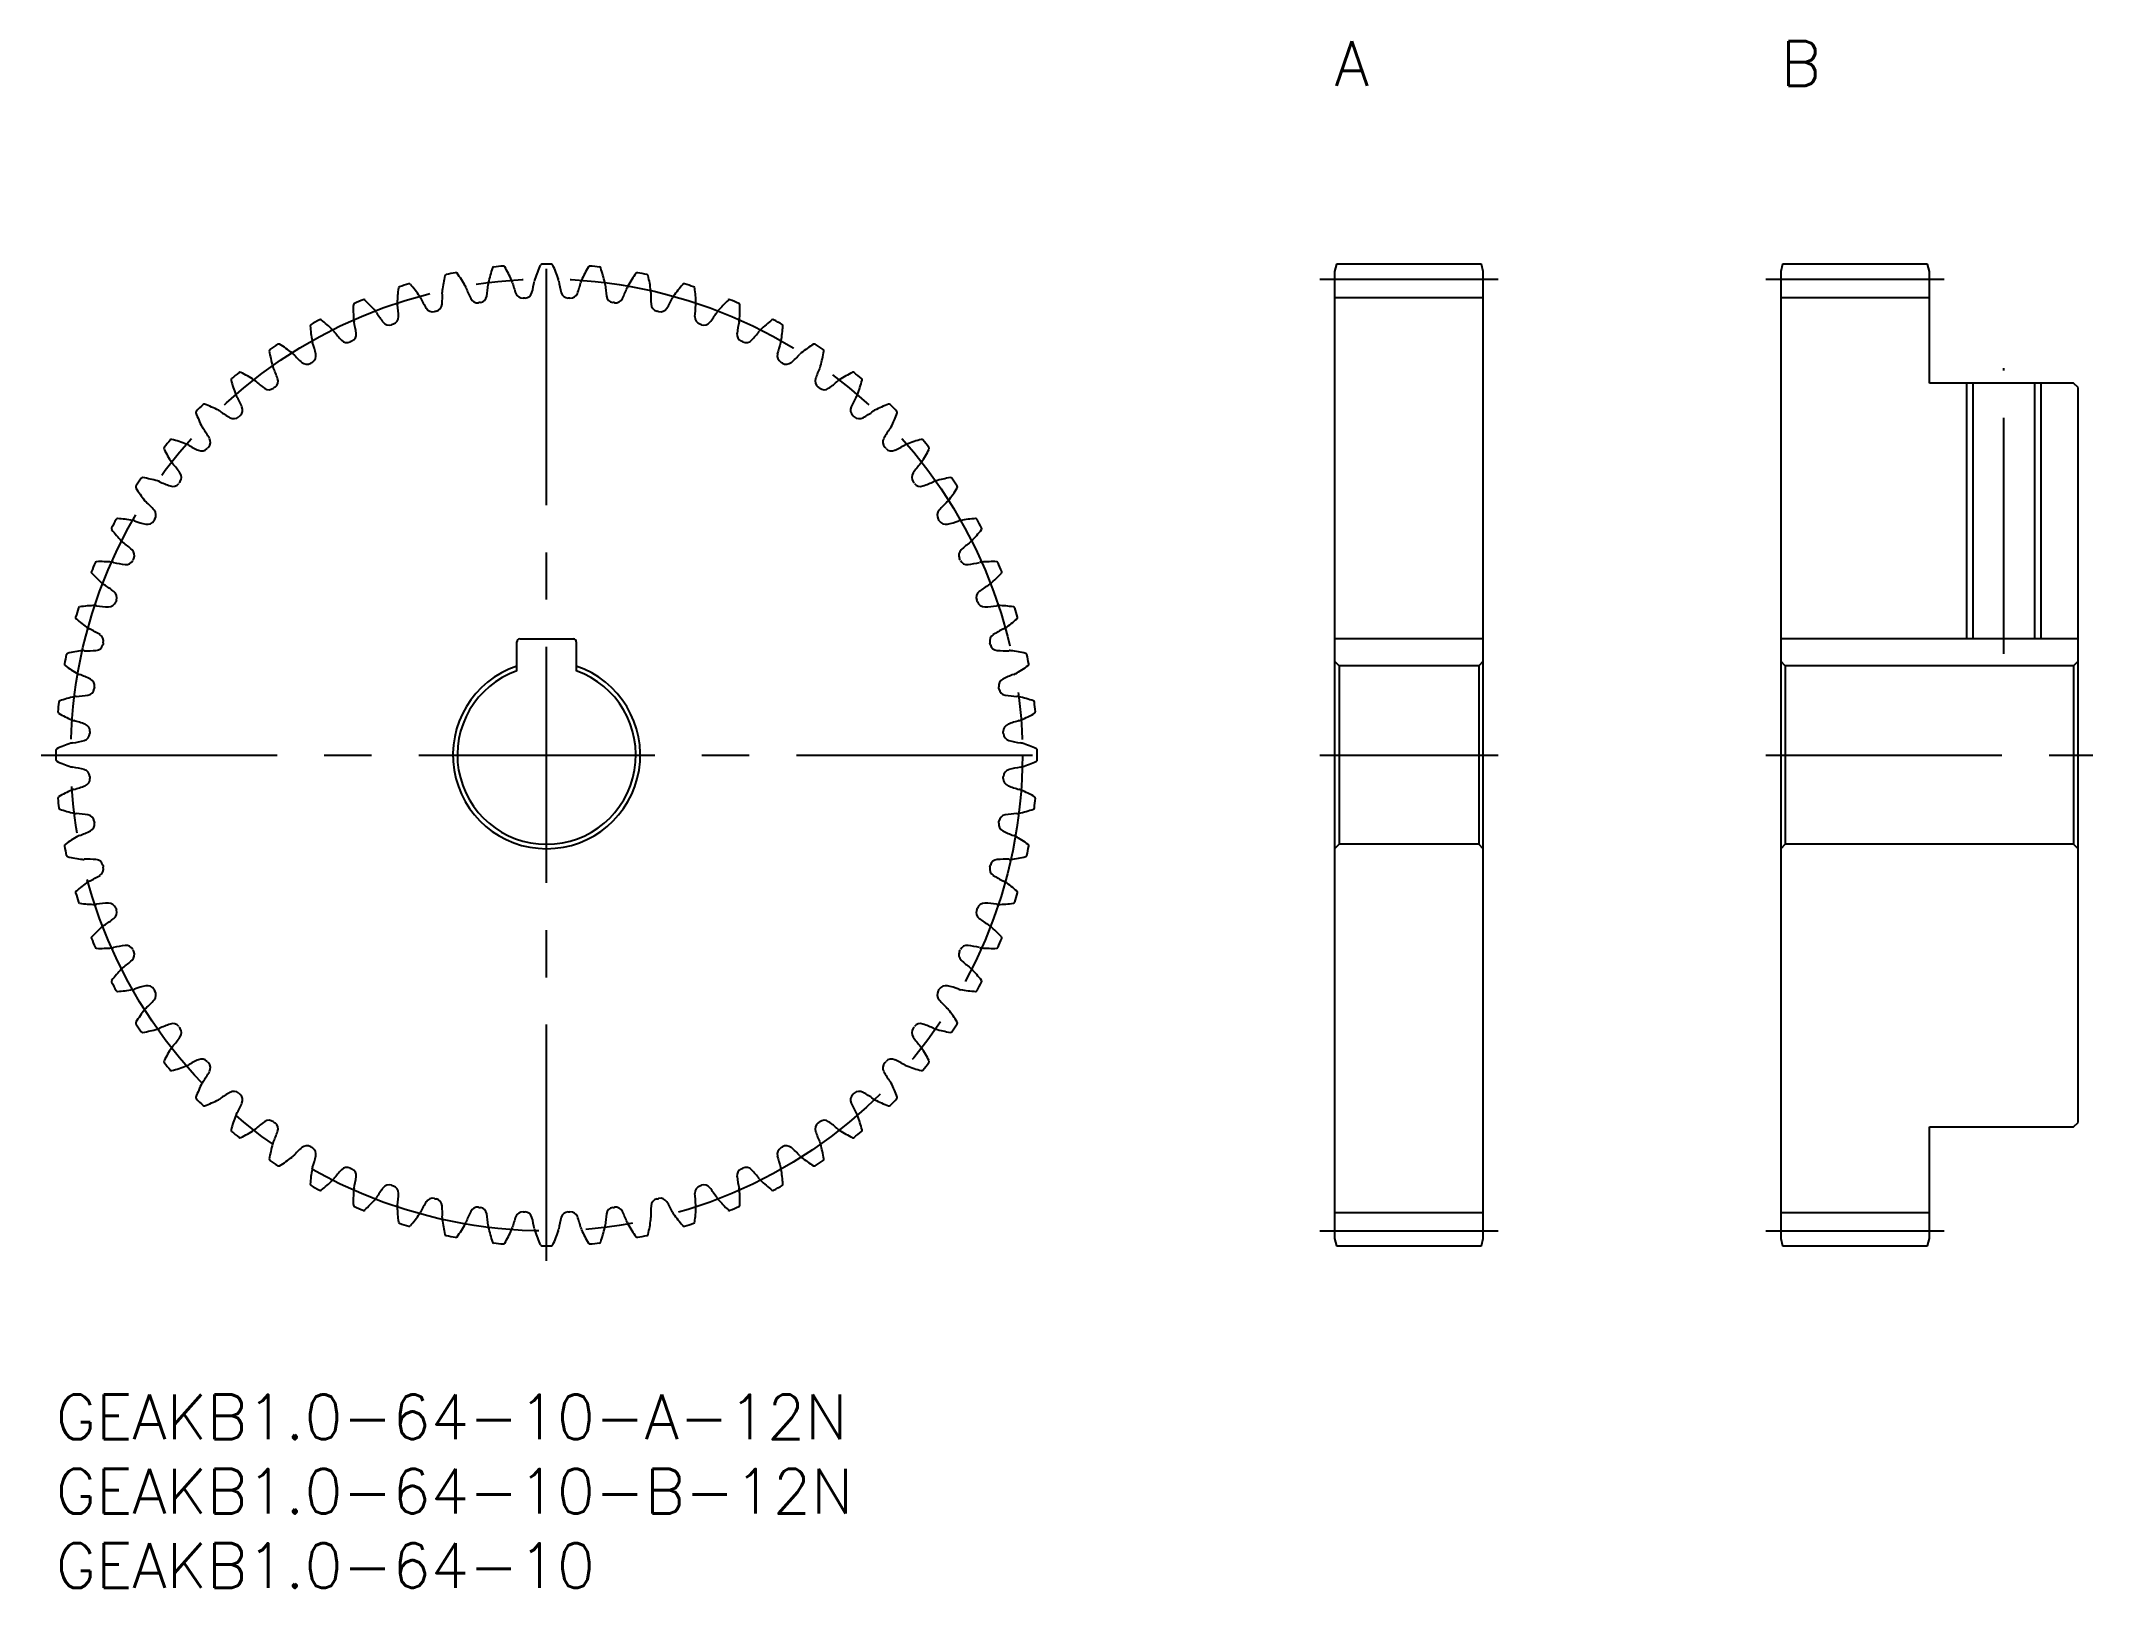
# Model space of a CAD drawing. Extents: x -1 to 137, y -13 to 91.
import ezdxf

# ---------------------------------------------------------------- set-up
doc = ezdxf.new("R2010")
doc.units = 0
doc.header["$LTSCALE"] = 0.5
doc.linetypes.add('CENTER', pattern=[50.8, 31.75, -6.35, 6.35, -6.35])
for name, color, linetype in [('MSM_CENTER', 1, 'CENTER'), ('MSM_CONTINUOUS', 7, 'CONTINUOUS'), ('MSM_NARROW', 5, 'CONTINUOUS'), ('MSM_PART_NUMBER', 7, 'CONTINUOUS')]:
    doc.layers.add(name, color=color, linetype=linetype)
doc.styles.get("Standard").update_dxf_attribs({"font": 'txt.shx', "height": 2, "bigfont": 'bigfont.shx'})

# ---------------------------------------------------------------- blocks, each defined once
blk = doc.blocks.new('*U3')
at = {"layer": 'MSM_PART_NUMBER'}
blk.add_text('GEAKB1.0-64-10-B-12N', height=3, dxfattribs=at).set_placement((0, -8))
blk = doc.blocks.new('*U4')
at = {"layer": 'MSM_PART_NUMBER'}
blk.add_text('GEAKB1.0-64-10-A-12N', height=3, dxfattribs=at).set_placement((0, -3))
blk = doc.blocks.new('*U5')
at = {"layer": 'MSM_PART_NUMBER'}
blk.add_text('GEAKB1.0-64-10', height=3, dxfattribs=at).set_placement((0, -13))
blk = doc.blocks.new('*U6')
at = {"layer": 'MSM_PART_NUMBER'}
blk.add_text('A', height=3, dxfattribs=at).set_placement((86, 88))
blk = doc.blocks.new('*U7')
at = {"layer": 'MSM_PART_NUMBER'}
blk.add_text('B', height=3, dxfattribs=at).set_placement((116, 88))

msp = doc.modelspace()

# ---------------------------------------------------------------- linework, layer by layer
at = {"layer": 'MSM_CENTER'}
for p, q in [((33, 9), (33, 77)), ((85, 75), (97, 75)), ((115, 75), (127, 75)), ((131, 49.8), (131, 69)), ((-1, 43), (67, 43)), ((85, 43), (97, 43)), ((115, 43), (137, 43)), ((85, 11), (97, 11)), ((115, 11), (127, 11))]:
    msp.add_line(p, q, dxfattribs=at)
msp.add_circle((33, 43), 32, dxfattribs=at)
at = {"layer": 'MSM_CONTINUOUS'}
for p, q in [((86.13, 76), (86, 75.5)), ((95.87, 76), (86.13, 76)), ((96, 75.5), (95.87, 76)), ((116.13, 76), (116, 75.5)), ((125.87, 76), (116.13, 76)), ((126, 75.5), (125.87, 76)), ((86, 75.5), (86, 10.5)), ((96, 10.5), (96, 75.5)), ((116, 75.5), (116, 10.5)), ((126, 68), (126, 75.5)), ((86, 73.75), (96, 73.75)), ((116, 73.75), (126, 73.75)), ((135.7, 68), (126, 68)), ((128.93, 68), (128.93, 50.8)), ((133.07, 68), (133.07, 50.8)), ((136, 67.7), (135.7, 68)), ((136, 18.3), (136, 67.7)), ((31, 48.66), (31, 50.6)), ((31.2, 50.8), (34.8, 50.8)), ((35, 50.6), (35, 48.66)), ((96, 50.8), (86, 50.8)), ((136, 50.8), (116, 50.8)), ((86.3, 49), (86, 49.3)), ((95.7, 49), (86.3, 49)), ((86.3, 49), (86.3, 37)), ((96, 49.3), (95.7, 49)), ((95.7, 49), (95.7, 37)), ((116.3, 49), (116, 49.3)), ((135.7, 49), (116.3, 49)), ((116.3, 49), (116.3, 37)), ((136, 49.3), (135.7, 49)), ((135.7, 49), (135.7, 37)), ((86.3, 37), (86, 36.7)), ((95.7, 37), (86.3, 37)), ((96, 36.7), (95.7, 37)), ((116.3, 37), (116, 36.7)), ((135.7, 37), (116.3, 37)), ((136, 36.7), (135.7, 37)), ((126, 10.5), (126, 18)), ((126, 18), (135.7, 18)), ((135.7, 18), (136, 18.3)), ((86, 12.25), (96, 12.25)), ((116, 12.25), (126, 12.25)), ((86, 10.5), (86.13, 10)), ((86.13, 10), (95.87, 10)), ((95.87, 10), (96, 10.5)), ((116, 10.5), (116.13, 10)), ((116.13, 10), (125.87, 10)), ((125.87, 10), (126, 10.5))]:
    msp.add_line(p, q, dxfattribs=at)
for centre, radius, start, end in [((42.32, 71.59), 10.67, 155.9328, 161.4062), ((32.68, 75.9), 0.1, 90.5634, 155.9328), ((33, 43), 33, 89.4366, 90.5634), ((33.32, 75.9), 0.1, 24.0672, 89.4366), ((23.68, 71.59), 10.67, 18.5938, 24.0672), ((33, 43), 33, 106.3116, 107.4384), ((23.76, 74.58), 0.1, 40.9422, 106.3116), ((15.78, 67.65), 10.67, 35.4688, 40.9422), ((36.57, 72.86), 10.67, 167.1828, 172.6563), ((26.26, 75.2), 0.1, 101.8134, 167.1828), ((33, 43), 33, 100.6866, 101.8134), ((26.9, 75.33), 0.1, 35.3172, 100.6866), ((18.28, 69.22), 10.67, 29.8438, 35.3172), ((26.81, 74.12), 0.829, 21.1041, 29.8438), ((19.24, 75.36), 9.85, 351.1411, 355.7709), ((29.89, 74.57), 0.829, 167.0312, 175.7709), ((39.48, 72.37), 10.67, 161.5578, 167.0312), ((29.45, 75.71), 0.1, 96.1884, 161.5578), ((33, 43), 33, 95.0616, 96.1884), ((30.1, 75.77), 0.1, 29.6922, 95.0616), ((20.92, 70.54), 10.67, 24.2187, 29.6922), ((29.89, 74.57), 0.829, 15.4791, 24.2188), ((40.18, 77.42), 9.85, 195.4791, 200.1089), ((22.48, 76.55), 9.85, 345.5161, 350.1459), ((33, 74.73), 0.829, 161.4062, 170.1459), ((33, 74.73), 0.829, 9.8541, 18.5938), ((43.52, 76.55), 9.85, 189.8541, 194.4839), ((25.82, 77.42), 9.85, 339.8911, 344.5209), ((36.11, 74.57), 0.829, 155.7812, 164.5209), ((45.08, 70.54), 10.67, 150.3078, 155.7813), ((35.9, 75.77), 0.1, 84.9384, 150.3077), ((33, 43), 33, 83.8116, 84.9384), ((36.55, 75.71), 0.1, 18.4422, 83.8117), ((26.52, 72.37), 10.67, 12.9688, 18.4422), ((36.11, 74.57), 0.829, 4.2291, 12.9688), ((46.76, 75.36), 9.85, 184.2291, 188.8589), ((39.19, 74.12), 0.829, 150.1562, 158.8959), ((47.72, 69.22), 10.67, 144.6828, 150.1563), ((39.1, 75.33), 0.1, 79.3134, 144.6827), ((33, 43), 33, 78.1866, 79.3134), ((39.74, 75.2), 0.1, 12.8172, 78.1867), ((29.43, 72.86), 10.67, 7.3437, 12.8172), ((50.22, 67.65), 10.67, 139.0578, 144.5313), ((42.24, 74.58), 0.1, 73.6884, 139.0577), ((33, 43), 33, 72.5616, 73.6884), ((20.11, 73.27), 0.1, 113.0634, 178.4328), ((30.67, 72.98), 10.67, 178.4328, 183.9063), ((33, 43), 33, 111.9366, 113.0634), ((20.71, 73.52), 0.1, 46.5672, 111.9366), ((13.44, 65.84), 10.67, 41.0937, 46.5672), ((33.62, 73.06), 10.67, 172.8078, 178.2812), ((23.79, 73.36), 0.829, 178.2812, 187.0209), ((13.2, 72.06), 9.85, 2.3911, 7.0209), ((23.14, 74.39), 0.1, 107.4384, 172.8078), ((23.79, 73.36), 0.829, 26.7291, 35.4688), ((33.32, 78.16), 9.85, 206.7291, 211.3589), ((25.47, 73.33), 0.5, 283.9428, 356.7661), ((16.14, 73.86), 9.85, 356.7661, 1.3959), ((26.81, 74.12), 0.829, 172.6562, 181.3959), ((36.77, 77.96), 9.85, 201.1041, 205.7339), ((28.35, 73.9), 0.5, 205.7339, 278.5573), ((33, 43), 30.75, 98.3177, 98.5573), ((28.48, 73.92), 0.5, 278.3178, 351.1412), ((31.4, 74.21), 0.5, 200.1089, 272.9323), ((33, 43), 30.75, 92.6927, 92.9323), ((31.53, 74.22), 0.5, 272.6928, 345.5161), ((34.47, 74.22), 0.5, 194.4839, 267.3073), ((33, 43), 30.75, 87.0677, 87.3073), ((34.6, 74.21), 0.5, 267.0677, 339.8912), ((37.52, 73.92), 0.5, 188.8589, 261.6823), ((33, 43), 30.75, 81.4427, 81.6823), ((37.65, 73.9), 0.5, 261.4427, 334.2662), ((29.23, 77.96), 9.85, 334.2661, 338.8959), ((39.19, 74.12), 0.829, 358.6041, 7.3438), ((49.86, 73.86), 9.85, 178.6041, 183.2339), ((40.53, 73.33), 0.5, 183.2339, 256.0573), ((32.68, 78.16), 9.85, 328.6411, 333.2709), ((42.21, 73.36), 0.829, 144.5312, 153.2709), ((42.86, 74.39), 0.1, 7.1922, 72.5617), ((32.38, 73.06), 10.67, 1.7187, 7.1922), ((52.8, 72.06), 9.85, 172.9791, 177.6089), ((42.21, 73.36), 0.829, 352.9791, 1.7188), ((52.56, 65.84), 10.67, 133.4328, 138.9063), ((45.29, 73.52), 0.1, 68.0634, 133.4327), ((33, 43), 33, 66.9366, 68.0634), ((45.89, 73.27), 0.1, 1.5672, 66.9367), ((35.33, 72.98), 10.67, 356.0937, 1.5672), ((17.21, 71.86), 0.1, 118.6884, 184.0578), ((27.75, 72.61), 10.67, 184.0578, 189.5312), ((33, 43), 33, 117.5616, 118.6884), ((17.78, 72.17), 0.1, 52.1922, 117.5616), ((11.3, 63.82), 10.67, 46.7188, 52.1922), ((20.86, 72.31), 0.829, 183.9062, 192.6459), ((10.44, 69.97), 9.85, 8.0161, 12.6459), ((20.86, 72.31), 0.829, 32.3541, 41.0938), ((29.88, 78.02), 9.85, 212.3541, 216.9839), ((22.41, 72.4), 0.5, 216.9839, 289.8073), ((33, 43), 30.75, 109.5677, 109.8073), ((22.53, 72.45), 0.5, 289.5678, 2.3911), ((25.34, 73.3), 0.5, 211.3589, 284.1823), ((33, 43), 30.75, 103.9427, 104.1823), ((33, 43), 30.75, 75.8177, 76.0573), ((40.66, 73.3), 0.5, 255.8177, 328.6412), ((43.47, 72.45), 0.5, 177.6089, 250.4323), ((33, 43), 30.75, 70.1927, 70.4323), ((43.59, 72.4), 0.5, 250.1927, 323.0162), ((36.12, 78.02), 9.85, 323.0161, 327.6459), ((45.14, 72.31), 0.829, 138.9062, 147.6459), ((55.56, 69.97), 9.85, 167.3541, 171.9839), ((45.14, 72.31), 0.829, 347.3541, 356.0938), ((54.7, 63.82), 10.67, 127.8078, 133.2813), ((48.22, 72.17), 0.1, 62.438, 127.8077), ((33, 43), 33, 61.3116, 62.4384), ((38.25, 72.61), 10.67, 350.4687, 355.9422), ((48.79, 71.86), 0.1, 355.9422, 61.3117), ((33, 43), 33, 123.1866, 124.3134), ((14.99, 70.53), 0.1, 57.8172, 123.1866), ((9.36, 61.59), 10.67, 52.3437, 57.8172), ((18.04, 70.98), 0.829, 189.5312, 198.2709), ((7.91, 67.63), 9.85, 13.6411, 18.2709), ((18.04, 70.98), 0.829, 37.9791, 46.7188), ((26.46, 77.55), 9.85, 217.9791, 222.6089), ((19.58, 71.22), 0.5, 222.6089, 295.4323), ((33, 43), 30.75, 115.1927, 115.4323), ((19.7, 71.28), 0.5, 295.1928, 8.0161), ((46.3, 71.28), 0.5, 171.9839, 244.8073), ((33, 43), 30.75, 64.5677, 64.8073), ((46.42, 71.22), 0.5, 244.5677, 317.3912), ((39.54, 77.55), 9.85, 317.3911, 322.0209), ((47.96, 70.98), 0.829, 133.2812, 142.0209), ((58.09, 67.63), 9.85, 161.7291, 166.3589), ((47.96, 70.98), 0.829, 341.7291, 350.4688), ((56.64, 61.59), 10.67, 122.1828, 127.6563), ((51.01, 70.53), 0.1, 56.813, 122.1827), ((33, 43), 33, 55.6866, 56.8134), ((14.45, 70.17), 0.1, 124.3134, 189.6828), ((24.87, 71.95), 10.67, 189.6828, 195.1563), ((15.37, 69.38), 0.829, 195.1562, 203.8959), ((5.61, 65.06), 9.85, 19.2661, 23.8959), ((15.37, 69.38), 0.829, 43.6041, 52.3438), ((23.1, 76.74), 9.85, 223.6041, 228.2339), ((16.88, 69.77), 0.5, 228.2339, 301.0573), ((33, 43), 30.75, 120.8177, 121.0573), ((16.99, 69.84), 0.5, 300.8178, 13.6411), ((49.01, 69.84), 0.5, 166.3588, 239.1823), ((33, 43), 30.75, 58.9427, 59.1823), ((49.12, 69.77), 0.5, 238.9427, 311.7662), ((42.9, 76.74), 9.85, 311.7661, 316.3959), ((50.63, 69.38), 0.829, 127.6562, 136.3959), ((60.39, 65.06), 9.85, 156.1041, 160.7339), ((50.63, 69.38), 0.829, 336.1041, 344.8438), ((41.13, 71.95), 10.67, 344.8437, 350.3172), ((51.55, 70.17), 0.1, 350.3172, 55.6867), ((11.88, 68.23), 0.1, 129.9384, 195.3078), ((22.07, 71.02), 10.67, 195.3078, 200.7813), ((33, 43), 33, 128.8116, 129.9384), ((12.38, 68.64), 0.1, 63.4422, 128.8116), ((7.66, 59.18), 10.67, 57.9688, 63.4422), ((12.87, 67.52), 0.829, 49.2291, 57.9688), ((19.84, 75.61), 9.85, 229.2291, 233.8589), ((14.33, 68.06), 0.5, 233.8589, 306.6823), ((33, 43), 30.75, 126.4427, 126.6823), ((14.44, 68.14), 0.5, 306.4428, 19.2661), ((51.56, 68.14), 0.5, 160.7339, 233.5573), ((33, 43), 30.75, 53.3177, 53.5573), ((51.67, 68.06), 0.5, 233.3177, 306.1412), ((46.16, 75.61), 9.85, 306.1411, 310.7709), ((53.13, 67.52), 0.829, 122.0312, 130.7709), ((58.34, 59.18), 10.67, 116.5578, 122.0313), ((53.62, 68.64), 0.1, 51.188, 116.5577), ((33, 43), 33, 50.0616, 51.1884), ((43.93, 71.02), 10.67, 339.2187, 344.6922), ((54.12, 68.23), 0.1, 344.6922, 50.0617), ((33, 43), 33, 134.4366, 135.5634), ((9.97, 66.49), 0.1, 69.0672, 134.4366), ((6.19, 56.62), 10.67, 63.5938, 69.0672), ((12.87, 67.52), 0.829, 200.7812, 209.5209), ((3.58, 62.26), 9.85, 24.8911, 29.5209), ((12.06, 66.2), 0.5, 312.0678, 24.8912), ((53.94, 66.2), 0.5, 155.1089, 227.9323), ((62.42, 62.26), 9.85, 150.4791, 155.1089), ((53.13, 67.52), 0.829, 330.4791, 339.2188), ((59.81, 56.62), 10.67, 110.9328, 116.4063), ((56.03, 66.49), 0.1, 45.5634, 110.9327), ((33, 43), 33, 44.4366, 45.5634), ((9.51, 66.03), 0.1, 135.563, 200.9328), ((19.38, 69.81), 10.67, 200.9328, 206.4062), ((10.57, 65.43), 0.829, 206.4062, 215.1459), ((1.84, 59.29), 9.85, 30.5161, 35.1459), ((10.57, 65.43), 0.829, 54.8541, 63.5938), ((16.71, 74.16), 9.85, 234.8541, 239.4839), ((11.97, 66.11), 0.5, 239.4839, 312.3073), ((33, 43), 30.75, 132.0677, 132.3073), ((33, 43), 30.75, 47.6927, 47.9323), ((54.03, 66.11), 0.5, 227.6927, 300.5162), ((49.29, 74.16), 9.85, 300.5161, 305.1459), ((55.43, 65.43), 0.829, 116.4062, 125.1459), ((64.16, 59.29), 9.85, 144.8541, 149.4839), ((55.43, 65.43), 0.829, 324.8541, 333.5938), ((46.62, 69.81), 10.67, 333.5938, 339.0672), ((56.49, 66.03), 0.1, 339.0672, 44.4367), ((7.36, 63.62), 0.1, 141.188, 206.5578), ((16.82, 68.34), 10.67, 206.5578, 212.0312), ((33, 43), 33, 140.0616, 141.1884), ((7.77, 64.12), 0.1, 74.6922, 140.0616), ((4.98, 53.93), 10.67, 69.2188, 74.6922), ((8.48, 63.13), 0.829, 60.4791, 69.2188), ((13.74, 72.42), 9.85, 240.4791, 245.1089), ((9.8, 63.94), 0.5, 245.1089, 317.9323), ((33, 43), 30.75, 137.6927, 137.9323), ((9.89, 64.03), 0.5, 317.6927, 30.5161), ((56.11, 64.03), 0.5, 149.4838, 222.3073), ((33, 43), 30.75, 42.0677, 42.3073), ((56.2, 63.94), 0.5, 222.0677, 294.8912), ((52.26, 72.42), 9.85, 294.8911, 299.5209), ((57.52, 63.13), 0.829, 110.7812, 119.5209), ((61.02, 53.93), 10.67, 105.3078, 110.7813), ((58.23, 64.12), 0.1, 39.9384, 105.3077), ((49.18, 68.34), 10.67, 327.9687, 333.4422), ((33, 43), 33, 38.8116, 39.9384), ((58.64, 63.62), 0.1, 333.4422, 38.8117), ((8.48, 63.13), 0.829, 212.0312, 220.7709), ((0.39, 56.16), 9.85, 36.1411, 40.7709), ((65.61, 56.16), 9.85, 139.2291, 143.8589), ((57.52, 63.13), 0.829, 319.2291, 327.9688), ((5.47, 61.01), 0.1, 146.813, 212.1828), ((33, 43), 33, 145.6866, 146.8134), ((14.41, 66.64), 10.67, 212.1828, 217.6563), ((5.83, 61.55), 0.1, 80.3172, 145.6866), ((4.05, 51.13), 10.67, 74.8437, 80.3172), ((6.62, 60.63), 0.829, 66.1041, 74.8438), ((10.94, 70.39), 9.85, 246.1041, 250.7339), ((7.86, 61.56), 0.5, 250.7339, 323.5573), ((33, 43), 30.75, 143.3177, 143.5573), ((7.94, 61.67), 0.5, 323.3177, 36.1411), ((58.06, 61.67), 0.5, 143.8588, 216.6823), ((33, 43), 30.75, 36.4427, 36.6823), ((58.14, 61.56), 0.5, 216.4427, 289.2662), ((55.06, 70.39), 9.85, 289.2661, 293.8959), ((59.38, 60.63), 0.829, 105.1562, 113.8959), ((61.95, 51.13), 10.67, 99.6828, 105.1563), ((51.59, 66.64), 10.67, 322.3438, 327.8172), ((60.17, 61.55), 0.1, 34.313, 99.6827), ((33, 43), 33, 33.1866, 34.3134), ((60.53, 61.01), 0.1, 327.8172, 33.1867), ((6.62, 60.63), 0.829, 217.6562, 226.3959), ((-0.74, 52.9), 9.85, 41.7661, 46.3959), ((6.23, 59.12), 0.5, 328.9427, 41.7662), ((59.77, 59.12), 0.5, 138.2338, 211.0573), ((66.74, 52.9), 9.85, 133.6041, 138.2339), ((59.38, 60.63), 0.829, 313.6041, 322.3438), ((3.83, 58.22), 0.1, 152.438, 217.8077), ((33, 43), 33, 151.3116, 152.4384), ((12.18, 64.7), 10.67, 217.8078, 223.2813), ((4.14, 58.79), 0.1, 85.9422, 151.3116), ((3.39, 48.25), 10.67, 80.4688, 85.9422), ((5.02, 57.96), 0.829, 71.7291, 80.4688), ((8.37, 68.09), 9.85, 251.7291, 256.3589), ((6.16, 59.01), 0.5, 256.3589, 329.1823), ((33, 43), 30.75, 148.9427, 149.1823), ((33, 43), 30.75, 30.8177, 31.0573), ((59.84, 59.01), 0.5, 210.8177, 283.6412), ((57.63, 68.09), 9.85, 283.6411, 288.2709), ((60.98, 57.96), 0.829, 99.5312, 108.2709), ((62.61, 48.25), 10.67, 94.0578, 99.5313), ((53.82, 64.7), 10.67, 316.7188, 322.1922), ((61.86, 58.79), 0.1, 28.688, 94.0577), ((33, 43), 33, 27.5616, 28.6884), ((62.17, 58.22), 0.1, 322.1922, 27.5617), ((5.02, 57.96), 0.829, 223.2812, 232.0209), ((-1.55, 49.54), 9.85, 47.3911, 52.0209), ((4.78, 56.42), 0.5, 334.5677, 47.3912), ((61.22, 56.42), 0.5, 132.6088, 205.4323), ((67.55, 49.54), 9.85, 127.9791, 132.6089), ((60.98, 57.96), 0.829, 307.9791, 316.7188), ((2.48, 55.29), 0.1, 158.063, 223.4327), ((33, 43), 33, 156.9366, 158.0634), ((10.16, 62.56), 10.67, 223.4328, 228.9063), ((2.73, 55.89), 0.1, 91.5672, 156.9366), ((3.02, 45.33), 10.67, 86.0937, 91.5672), ((3.69, 55.14), 0.829, 77.3541, 86.0938), ((6.03, 65.56), 9.85, 257.3541, 261.9839), ((4.72, 56.3), 0.5, 261.9839, 334.8073), ((33, 43), 30.75, 154.5677, 154.8073), ((33, 43), 30.75, 25.1927, 25.4323), ((61.28, 56.3), 0.5, 205.1927, 278.0162), ((59.97, 65.56), 9.85, 278.0161, 282.6459), ((62.31, 55.14), 0.829, 93.9062, 102.6459), ((62.98, 45.33), 10.67, 88.4328, 93.9063), ((55.84, 62.56), 10.67, 311.0938, 316.5672), ((63.27, 55.89), 0.1, 23.063, 88.4327), ((33, 43), 33, 21.9366, 23.0634), ((63.52, 55.29), 0.1, 316.5672, 21.9367), ((3.69, 55.14), 0.829, 228.9062, 237.6459), ((-2.02, 46.12), 9.85, 53.0161, 57.6459), ((3.6, 53.59), 0.5, 340.1927, 53.0162), ((62.4, 53.59), 0.5, 126.9838, 199.8073), ((68.02, 46.12), 9.85, 122.3541, 126.9839), ((62.31, 55.14), 0.829, 302.3541, 311.0938), ((33, 43), 33, 162.5616, 163.6884), ((1.61, 52.86), 0.1, 97.1922, 162.5616), ((2.94, 42.38), 10.67, 91.7187, 97.1922), ((2.64, 52.21), 0.829, 82.9791, 91.7188), ((3.94, 62.8), 9.85, 262.9791, 267.6089), ((3.55, 53.47), 0.5, 267.6089, 340.4323), ((33, 43), 30.75, 160.1927, 160.4323), ((33, 43), 30.75, 19.5677, 19.8073), ((62.45, 53.47), 0.5, 199.5677, 272.3912), ((62.06, 62.8), 9.85, 272.3911, 277.0209), ((63.36, 52.21), 0.829, 88.2812, 97.0209), ((63.06, 42.38), 10.67, 82.8078, 88.2813), ((64.39, 52.86), 0.1, 17.438, 82.8077), ((33, 43), 33, 16.3116, 17.4384), ((1.42, 52.24), 0.1, 163.688, 229.0577), ((8.35, 60.22), 10.67, 229.0578, 234.5312), ((2.64, 52.21), 0.829, 234.5312, 243.2709), ((-2.16, 42.68), 9.85, 58.6411, 63.2709), ((2.7, 50.66), 0.5, 345.8177, 58.6412), ((63.3, 50.66), 0.5, 121.3588, 194.1823), ((68.16, 42.68), 9.85, 116.7291, 121.3589), ((63.36, 52.21), 0.829, 296.7291, 305.4688), ((57.65, 60.22), 10.67, 305.4688, 310.9422), ((64.58, 52.24), 0.1, 310.9422, 16.3117), ((33, 43), 33, 168.1866, 169.3134), ((0.8, 49.74), 0.1, 102.8172, 168.1866), ((3.14, 39.43), 10.67, 97.3437, 102.8172), ((1.88, 49.19), 0.829, 88.6041, 97.3438), ((2.14, 59.86), 9.85, 268.6041, 273.2339), ((2.67, 50.53), 0.5, 273.2339, 346.0573), ((33, 43), 30.75, 165.8177, 166.0573), ((31.2, 50.6), 0.2, 90, 180), ((34.8, 50.6), 0.2, 0, 90), ((33, 43), 30.75, 13.9427, 14.1823), ((63.33, 50.53), 0.5, 193.9427, 266.7662), ((63.86, 59.86), 9.85, 266.7661, 271.3959), ((64.12, 49.19), 0.829, 82.6562, 91.3959), ((62.86, 39.43), 10.67, 77.1828, 82.6563), ((65.2, 49.74), 0.1, 11.813, 77.1827), ((33, 43), 33, 10.6866, 11.8134), ((0.67, 49.1), 0.1, 169.313, 234.6827), ((6.78, 57.72), 10.67, 234.6828, 240.1562), ((1.88, 49.19), 0.829, 240.1562, 248.8959), ((-1.96, 39.23), 9.85, 64.2661, 68.8959), ((33, 43), 6.3, 108.5094, 71.4906), ((33, 43), 6, 109.4712, 70.5288), ((67.96, 39.23), 9.85, 111.1041, 115.7339), ((64.12, 49.19), 0.829, 291.1041, 299.8438), ((59.22, 57.72), 10.67, 299.8438, 305.3172), ((65.33, 49.1), 0.1, 305.3172, 10.6867), ((1.43, 46.11), 0.829, 94.2291, 102.9688), ((0.64, 56.76), 9.85, 274.2291, 278.8589), ((2.08, 47.52), 0.5, 278.8589, 351.6823), ((2.1, 47.65), 0.5, 351.4427, 64.2662), ((33, 43), 30.75, 171.4427, 171.6823), ((63.9, 47.65), 0.5, 115.7338, 188.5573), ((33, 43), 30.75, 8.3177, 8.5573), ((63.92, 47.52), 0.5, 188.3177, 261.1412), ((65.36, 56.76), 9.85, 261.1411, 265.7709), ((64.57, 46.11), 0.829, 77.0312, 85.7709), ((33, 43), 33, 173.8116, 174.9384), ((0.23, 45.9), 0.1, 174.938, 240.3077), ((5.46, 55.08), 10.67, 240.3078, 245.7813), ((0.29, 46.55), 0.1, 108.4422, 173.8116), ((3.63, 36.52), 10.67, 102.9687, 108.4422), ((62.37, 36.52), 10.67, 71.5578, 77.0312), ((60.54, 55.08), 10.67, 294.2187, 299.6922), ((65.71, 46.55), 0.1, 6.188, 71.5577), ((33, 43), 33, 5.0616, 6.1884), ((65.77, 45.9), 0.1, 299.6922, 5.0617), ((1.43, 46.11), 0.829, 245.7812, 254.5209), ((-1.42, 35.82), 9.85, 69.8911, 74.5209), ((1.78, 44.47), 0.5, 284.4839, 357.3073), ((1.79, 44.6), 0.5, 357.0677, 69.8912), ((33, 43), 30.75, 177.0677, 177.3073), ((64.21, 44.6), 0.5, 110.1088, 182.9323), ((33, 43), 30.75, 2.6927, 2.9323), ((64.22, 44.47), 0.5, 182.6927, 255.5162), ((67.42, 35.82), 9.85, 105.4791, 110.1089), ((64.57, 46.11), 0.829, 285.4791, 294.2188), ((0.1, 43.32), 0.1, 114.0672, 179.4366), ((33, 43), 33, 179.4366, 180.5634), ((4.41, 33.68), 10.67, 108.5937, 114.0672), ((1.27, 43), 0.829, 99.8541, 108.5938), ((-0.55, 53.52), 9.85, 279.8541, 284.4839), ((66.55, 53.52), 9.85, 255.5161, 260.1459), ((64.73, 43), 0.829, 71.4062, 80.1459), ((61.59, 33.68), 10.67, 65.9328, 71.4062), ((65.9, 43.32), 0.1, 0.563, 65.9327), ((33, 43), 33, 359.4366, 0.5634), ((0.1, 42.68), 0.1, 180.563, 245.9327), ((4.41, 52.32), 10.67, 245.9328, 251.4063), ((1.27, 43), 0.829, 251.4062, 260.1459), ((-0.55, 32.48), 9.85, 75.5161, 80.1459), ((1.78, 41.53), 0.5, 2.6927, 75.5162), ((1.79, 41.4), 0.5, 290.1089, 2.9323), ((33, 43), 30.75, 182.6927, 182.9323), ((33, 43), 30.75, 357.0677, 357.3073), ((64.21, 41.4), 0.5, 177.0677, 249.8912), ((64.22, 41.53), 0.5, 104.4838, 177.3073), ((66.55, 32.48), 9.85, 99.8541, 104.4839), ((64.73, 43), 0.829, 279.8541, 288.5938), ((61.59, 52.32), 10.67, 288.5938, 294.0672), ((65.9, 42.68), 0.1, 294.0672, 359.4367), ((0.23, 40.1), 0.1, 119.6922, 185.0616), ((33, 43), 33, 185.0616, 186.1884), ((5.46, 30.92), 10.67, 114.2187, 119.6922), ((1.43, 39.89), 0.829, 105.4791, 114.2188), ((-1.42, 50.18), 9.85, 285.4791, 290.1089), ((67.42, 50.18), 9.85, 249.8911, 254.5209), ((64.57, 39.89), 0.829, 65.7812, 74.5209), ((60.54, 30.92), 10.67, 60.3078, 65.7813), ((33, 43), 33, 353.8116, 354.9384), ((65.77, 40.1), 0.1, 354.938, 60.3077), ((0.29, 39.45), 0.1, 186.188, 251.5577), ((3.63, 49.48), 10.67, 251.5578, 257.0312), ((1.43, 39.89), 0.829, 257.0312, 265.7709), ((0.64, 29.24), 9.85, 81.1411, 85.7709), ((2.08, 38.48), 0.5, 8.3177, 81.1412), ((63.92, 38.48), 0.5, 98.8588, 171.6823), ((65.36, 29.24), 9.85, 94.2291, 98.8589), ((64.57, 39.89), 0.829, 274.2291, 282.9688), ((62.37, 49.48), 10.67, 282.9688, 288.4422), ((65.71, 39.45), 0.1, 288.4422, 353.8117), ((6.78, 28.28), 10.67, 119.8437, 125.3172), ((1.88, 36.81), 0.829, 111.1041, 119.8438), ((-1.96, 46.77), 9.85, 291.1041, 295.7339), ((2.1, 38.35), 0.5, 295.7339, 8.5573), ((33, 43), 30.75, 188.3177, 188.5573), ((63.9, 38.35), 0.5, 171.4427, 244.2662), ((33, 43), 30.75, 351.4427, 351.6823), ((67.96, 46.77), 9.85, 244.2661, 248.8959), ((64.12, 36.81), 0.829, 60.1562, 68.8959), ((59.22, 28.28), 10.67, 54.6828, 60.1563), ((0.67, 36.9), 0.1, 125.3172, 190.6866), ((33, 43), 33, 190.6866, 191.8134), ((0.8, 36.26), 0.1, 191.813, 257.1827), ((3.14, 46.57), 10.67, 257.1828, 262.6562), ((1.88, 36.81), 0.829, 262.6562, 271.3959), ((2.14, 26.14), 9.85, 86.7661, 91.3959), ((2.67, 35.47), 0.5, 13.9427, 86.7662), ((63.33, 35.47), 0.5, 93.2339, 166.0573), ((63.86, 26.14), 9.85, 88.6041, 93.2339), ((64.12, 36.81), 0.829, 268.6041, 277.3438), ((62.86, 46.57), 10.67, 277.3438, 282.8172), ((65.2, 36.26), 0.1, 282.8172, 348.1867), ((33, 43), 33, 348.1866, 349.3134), ((65.33, 36.9), 0.1, 349.313, 54.6827), ((2.64, 33.79), 0.829, 116.7291, 125.4688), ((-2.16, 43.32), 9.85, 296.7291, 301.3589), ((2.7, 35.34), 0.5, 301.3589, 14.1823), ((33, 43), 30.75, 193.9427, 194.1823), ((63.3, 35.34), 0.5, 165.8177, 238.6412), ((33, 43), 30.75, 345.8177, 346.0573), ((68.16, 43.32), 9.85, 238.6411, 243.2709), ((63.36, 33.79), 0.829, 54.5312, 63.2709), ((1.42, 33.76), 0.1, 130.9422, 196.3116), ((33, 43), 33, 196.3116, 197.4384), ((8.35, 25.78), 10.67, 125.4687, 130.9422), ((57.65, 25.78), 10.67, 49.0578, 54.5313), ((33, 43), 33, 342.5616, 343.6884), ((64.58, 33.76), 0.1, 343.688, 49.0577), ((1.61, 33.14), 0.1, 197.438, 262.8077), ((2.94, 43.62), 10.67, 262.8078, 268.2813), ((2.64, 33.79), 0.829, 268.2812, 277.0209), ((3.94, 23.2), 9.85, 92.3911, 97.0209), ((-2.02, 39.88), 9.85, 302.3541, 306.9839), ((3.55, 32.53), 0.5, 19.5677, 92.3912), ((3.6, 32.41), 0.5, 306.9839, 19.8073), ((33, 43), 30.75, 199.5677, 199.8073), ((62.4, 32.41), 0.5, 160.1927, 233.0162), ((33, 43), 30.75, 340.1927, 340.4323), ((62.45, 32.53), 0.5, 87.6088, 160.4323), ((68.02, 39.88), 9.85, 233.0161, 237.6459), ((62.06, 23.2), 9.85, 82.9791, 87.6089), ((63.36, 33.79), 0.829, 262.9791, 271.7188), ((63.06, 43.62), 10.67, 271.7187, 277.1922), ((64.39, 33.14), 0.1, 277.1922, 342.5617), ((2.48, 30.71), 0.1, 136.5672, 201.9367), ((33, 43), 33, 201.9366, 203.0634), ((10.16, 23.44), 10.67, 131.0938, 136.5672), ((3.69, 30.86), 0.829, 122.3541, 131.0938), ((62.31, 30.86), 0.829, 48.9062, 57.6459), ((55.84, 23.44), 10.67, 43.4328, 48.9063), ((33, 43), 33, 336.9366, 338.0634), ((63.52, 30.71), 0.1, 338.063, 43.4327), ((2.73, 30.11), 0.1, 203.063, 268.4327), ((3.02, 40.67), 10.67, 268.4328, 273.9063), ((3.69, 30.86), 0.829, 273.9062, 282.6459), ((6.03, 20.44), 9.85, 98.0161, 102.6459), ((-1.55, 36.46), 9.85, 307.9791, 312.6089), ((4.72, 29.7), 0.5, 25.1927, 98.0162), ((4.78, 29.58), 0.5, 312.6089, 25.4323), ((33, 43), 30.75, 205.1927, 205.4323), ((61.22, 29.58), 0.5, 154.5677, 227.3912), ((33, 43), 30.75, 334.5677, 334.8073), ((61.28, 29.7), 0.5, 81.9838, 154.8073), ((67.55, 36.46), 9.85, 227.3911, 232.0209), ((59.97, 20.44), 9.85, 77.3541, 81.9839), ((62.31, 30.86), 0.829, 257.3541, 266.0938), ((62.98, 40.67), 10.67, 266.0937, 271.5672), ((63.27, 30.11), 0.1, 271.5672, 336.9367), ((3.83, 27.78), 0.1, 142.1922, 207.5617), ((12.18, 21.3), 10.67, 136.7187, 142.1922), ((33, 43), 33, 207.5616, 208.6884), ((5.02, 28.04), 0.829, 127.9791, 136.7188), ((60.98, 28.04), 0.829, 43.2812, 52.0209), ((53.82, 21.3), 10.67, 37.8078, 43.2812), ((33, 43), 33, 331.3116, 332.4384), ((62.17, 27.78), 0.1, 332.438, 37.8077), ((4.14, 27.21), 0.1, 208.688, 274.0577), ((3.39, 37.75), 10.67, 274.0578, 279.5313), ((5.02, 28.04), 0.829, 279.5312, 288.2709), ((8.37, 17.91), 9.85, 103.6411, 108.2709), ((6.16, 26.99), 0.5, 30.8177, 103.6412), ((-0.74, 33.1), 9.85, 313.6041, 318.2339), ((33, 43), 30.75, 210.8177, 211.0573), ((6.23, 26.88), 0.5, 318.2339, 31.0573), ((59.77, 26.88), 0.5, 148.9427, 221.7662), ((33, 43), 30.75, 328.9427, 329.1823), ((66.74, 33.1), 9.85, 221.7661, 226.3959), ((59.84, 26.99), 0.5, 76.3588, 149.1823), ((57.63, 17.91), 9.85, 71.7291, 76.3589), ((60.98, 28.04), 0.829, 251.7291, 260.4688), ((62.61, 37.75), 10.67, 260.4687, 265.9422), ((61.86, 27.21), 0.1, 265.9422, 331.3117), ((5.47, 24.99), 0.1, 147.8172, 213.1867), ((14.41, 19.36), 10.67, 142.3437, 147.8172), ((33, 43), 33, 213.1866, 214.3134), ((6.62, 25.37), 0.829, 133.6041, 142.3438), ((10.94, 15.61), 9.85, 109.2661, 113.8959), ((7.86, 24.44), 0.5, 36.4427, 109.2662), ((58.14, 24.44), 0.5, 70.7338, 143.5573), ((55.06, 15.61), 9.85, 66.1041, 70.7339), ((59.38, 25.37), 0.829, 37.6562, 46.3959), ((51.59, 19.36), 10.67, 32.1828, 37.6562), ((33, 43), 33, 325.6866, 326.8134), ((60.53, 24.99), 0.1, 326.813, 32.1827), ((5.83, 24.45), 0.1, 214.313, 279.6827), ((4.05, 34.87), 10.67, 279.6828, 285.1562), ((6.62, 25.37), 0.829, 285.1562, 293.8959), ((0.39, 29.84), 9.85, 319.2291, 323.8589), ((33, 43), 30.75, 216.4427, 216.6823), ((7.94, 24.33), 0.5, 323.8589, 36.6823), ((58.06, 24.33), 0.5, 143.3177, 216.1412), ((33, 43), 30.75, 323.3177, 323.5573), ((65.61, 29.84), 9.85, 216.1411, 220.7709), ((59.38, 25.37), 0.829, 246.1041, 254.8438), ((61.95, 34.87), 10.67, 254.8438, 260.3172), ((60.17, 24.45), 0.1, 260.3172, 325.6867), ((7.36, 22.38), 0.1, 153.4422, 218.8117), ((16.82, 17.66), 10.67, 147.9688, 153.4422), ((33, 43), 33, 218.8116, 219.9384), ((8.48, 22.87), 0.829, 139.2291, 147.9688), ((4.98, 32.07), 10.67, 285.3078, 290.7812), ((8.48, 22.87), 0.829, 290.7812, 299.5209), ((13.74, 13.58), 9.85, 114.8911, 119.5209), ((9.8, 22.06), 0.5, 42.0677, 114.8912), ((33, 43), 30.75, 222.0677, 222.3073), ((9.89, 21.97), 0.5, 329.4839, 42.3073), ((56.11, 21.97), 0.5, 137.6927, 210.5162), ((33, 43), 30.75, 317.6927, 317.9323), ((56.2, 22.06), 0.5, 65.1088, 137.9323), ((52.26, 13.58), 9.85, 60.4791, 65.1089), ((57.52, 22.87), 0.829, 240.4791, 249.2188), ((61.02, 32.07), 10.67, 249.2188, 254.6922), ((57.52, 22.87), 0.829, 32.0312, 40.7709), ((49.18, 17.66), 10.67, 26.5578, 32.0313), ((33, 43), 33, 320.0616, 321.1884), ((58.64, 22.38), 0.1, 321.188, 26.5577), ((7.77, 21.88), 0.1, 219.938, 285.3077), ((19.38, 16.19), 10.67, 153.5938, 159.0672), ((10.57, 20.57), 0.829, 144.8541, 153.5938), ((1.84, 26.71), 9.85, 324.8541, 329.4839), ((64.16, 26.71), 9.85, 210.5161, 215.1459), ((55.43, 20.57), 0.829, 26.4062, 35.1459), ((46.62, 16.19), 10.67, 20.9328, 26.4062), ((58.23, 21.88), 0.1, 254.6922, 320.0617), ((9.51, 19.97), 0.1, 159.0672, 224.4367), ((33, 43), 33, 224.4366, 225.5634), ((9.97, 19.51), 0.1, 225.563, 290.9327), ((6.19, 29.38), 10.67, 290.9328, 296.4063), ((10.57, 20.57), 0.829, 296.4062, 305.1459), ((16.71, 11.84), 9.85, 120.5161, 125.1459), ((11.97, 19.89), 0.5, 47.6927, 120.5162), ((3.58, 23.74), 9.85, 330.4791, 335.1089), ((33, 43), 30.75, 227.6927, 227.9323), ((12.06, 19.8), 0.5, 335.1089, 47.9323), ((53.94, 19.8), 0.5, 132.0677, 204.8912), ((62.42, 23.74), 9.85, 204.8911, 209.5209), ((33, 43), 30.75, 312.0677, 312.3073), ((54.03, 19.89), 0.5, 59.4838, 132.3072), ((49.29, 11.84), 9.85, 54.8541, 59.4839), ((55.43, 20.57), 0.829, 234.8541, 243.5938), ((59.81, 29.38), 10.67, 243.5938, 249.0672), ((56.03, 19.51), 0.1, 249.0672, 314.4367), ((33, 43), 33, 314.4366, 315.5634), ((56.49, 19.97), 0.1, 315.563, 20.9327), ((22.07, 14.98), 10.67, 159.2187, 164.6922), ((12.87, 18.48), 0.829, 150.4791, 159.2188), ((19.84, 10.39), 9.85, 126.1411, 130.7709), ((14.33, 17.94), 0.5, 53.3177, 126.1412), ((33, 43), 30.75, 233.3177, 233.5573), ((14.44, 17.86), 0.5, 340.7339, 53.5573), ((51.56, 17.86), 0.5, 126.4427, 199.2662), ((33, 43), 30.75, 306.4427, 306.6823), ((51.67, 17.94), 0.5, 53.8588, 126.6822), ((46.16, 10.39), 9.85, 49.2291, 53.8589), ((53.13, 18.48), 0.829, 20.7812, 29.5209), ((43.93, 14.98), 10.67, 15.3078, 20.7812), ((11.88, 17.77), 0.1, 164.6922, 230.0617), ((33, 43), 33, 230.0616, 231.1884), ((12.38, 17.36), 0.1, 231.188, 296.5577), ((7.66, 26.82), 10.67, 296.5578, 302.0312), ((12.87, 18.48), 0.829, 302.0312, 310.7709), ((24.87, 14.05), 10.67, 164.8437, 170.3172), ((15.37, 16.62), 0.829, 156.1041, 164.8438), ((5.61, 20.94), 9.85, 336.1041, 340.7339), ((23.1, 9.26), 9.85, 131.7661, 136.3959), ((16.88, 16.23), 0.5, 58.9427, 131.7662), ((33, 43), 30.75, 238.9427, 239.1823), ((16.99, 16.16), 0.5, 346.3589, 59.1822), ((49.01, 16.16), 0.5, 120.8177, 193.6412), ((33, 43), 30.75, 300.8177, 301.0573), ((49.12, 16.23), 0.5, 48.2338, 121.0572), ((42.9, 9.26), 9.85, 43.6041, 48.2339), ((60.39, 20.94), 9.85, 199.2661, 203.8959), ((50.63, 16.62), 0.829, 15.1562, 23.8959), ((41.13, 14.05), 10.67, 9.6828, 15.1562), ((53.13, 18.48), 0.829, 229.2291, 237.9688), ((58.34, 26.82), 10.67, 237.9687, 243.4422), ((53.62, 17.36), 0.1, 243.4422, 308.8117), ((33, 43), 33, 308.8116, 309.9384), ((54.12, 17.77), 0.1, 309.938, 15.3077), ((14.45, 15.83), 0.1, 170.3172, 235.6867), ((33, 43), 33, 235.6866, 236.8134), ((14.99, 15.47), 0.1, 236.813, 302.1827), ((9.36, 24.41), 10.67, 302.1828, 307.6563), ((15.37, 16.62), 0.829, 307.6562, 316.3959), ((18.04, 15.02), 0.829, 161.7291, 170.4688), ((7.91, 18.37), 9.85, 341.7291, 346.3589), ((19.58, 14.78), 0.5, 64.5677, 137.3912), ((33, 43), 30.75, 244.5677, 244.8073), ((33, 43), 30.75, 295.1927, 295.4323), ((46.42, 14.78), 0.5, 42.6088, 115.4323), ((58.09, 18.37), 9.85, 193.6411, 198.2709), ((47.96, 15.02), 0.829, 9.5312, 18.2709), ((50.63, 16.62), 0.829, 223.6041, 232.3438), ((56.64, 24.41), 10.67, 232.3437, 237.8172), ((51.01, 15.47), 0.1, 237.8172, 303.1867), ((33, 43), 33, 303.1866, 304.3134), ((51.55, 15.83), 0.1, 304.313, 9.6827), ((27.75, 13.39), 10.67, 170.4688, 175.9422), ((17.21, 14.14), 0.1, 175.9422, 241.3117), ((33, 43), 33, 241.3116, 242.4384), ((11.3, 22.18), 10.67, 307.8078, 313.2813), ((18.04, 15.02), 0.829, 313.2812, 322.0209), ((26.46, 8.45), 9.85, 137.3911, 142.0209), ((19.7, 14.72), 0.5, 351.9839, 64.8072), ((20.86, 13.69), 0.829, 167.3541, 176.0938), ((10.44, 16.03), 9.85, 347.3541, 351.9839), ((29.88, 7.98), 9.85, 143.0161, 147.6459), ((22.41, 13.6), 0.5, 70.1927, 143.0162), ((33, 43), 30.75, 250.1927, 250.4323), ((22.53, 13.55), 0.5, 357.6089, 70.4323), ((43.47, 13.55), 0.5, 109.5677, 182.3912), ((33, 43), 30.75, 289.5677, 289.8073), ((43.59, 13.6), 0.5, 36.9838, 109.8072), ((36.12, 7.98), 9.85, 32.3541, 36.9839), ((46.3, 14.72), 0.5, 115.1927, 188.0162), ((55.56, 16.03), 9.85, 188.0161, 192.6459), ((45.14, 13.69), 0.829, 3.9062, 12.6459), ((39.54, 8.45), 9.85, 37.9791, 42.6089), ((47.96, 15.02), 0.829, 217.9791, 226.7188), ((54.7, 22.18), 10.67, 226.7187, 232.1922), ((33, 43), 33, 297.5616, 298.6884), ((38.25, 13.39), 10.67, 4.0578, 9.5313), ((48.79, 14.14), 0.1, 298.688, 4.0577), ((17.78, 13.83), 0.1, 242.438, 307.8077), ((30.67, 13.02), 10.67, 176.0937, 181.5672), ((20.11, 12.73), 0.1, 181.5672, 246.9367), ((33, 43), 33, 246.9366, 248.0634), ((13.44, 20.16), 10.67, 313.4328, 318.9063), ((20.86, 13.69), 0.829, 318.9062, 327.6459), ((23.79, 12.64), 0.829, 172.9791, 181.7188), ((33.62, 12.94), 10.67, 181.7187, 187.1922), ((13.2, 13.94), 9.85, 352.9791, 357.6089), ((33.32, 7.84), 9.85, 148.6411, 153.2709), ((25.34, 12.7), 0.5, 75.8177, 148.6412), ((33, 43), 30.75, 255.8177, 256.0573), ((25.47, 12.67), 0.5, 3.2339, 76.0572), ((16.14, 12.14), 9.85, 358.6041, 3.2339), ((28.35, 12.1), 0.5, 81.4427, 154.2662), ((33, 43), 30.75, 261.4427, 261.6823), ((28.48, 12.08), 0.5, 8.8589, 81.6822), ((37.52, 12.08), 0.5, 98.3177, 171.1412), ((33, 43), 30.75, 278.3177, 278.5573), ((37.65, 12.1), 0.5, 25.7339, 98.5573), ((49.86, 12.14), 9.85, 176.7661, 181.3959), ((40.53, 12.67), 0.5, 103.9427, 176.7662), ((33, 43), 30.75, 283.9427, 284.1823), ((40.66, 12.7), 0.5, 31.3588, 104.1823), ((32.68, 7.84), 9.85, 26.7291, 31.3589), ((32.38, 12.94), 10.67, 352.8078, 358.2813), ((52.8, 13.94), 9.85, 182.3911, 187.0209), ((42.21, 12.64), 0.829, 358.2812, 7.0209), ((45.14, 13.69), 0.829, 212.3541, 221.0938), ((52.56, 20.16), 10.67, 221.0937, 226.5672), ((33, 43), 33, 291.9366, 293.0634), ((45.89, 12.73), 0.1, 293.063, 358.4327), ((35.33, 13.02), 10.67, 358.4328, 3.9063), ((48.22, 13.83), 0.1, 232.1922, 297.5617), ((20.71, 12.48), 0.1, 248.063, 313.4327), ((23.14, 11.61), 0.1, 187.1922, 252.5617), ((33, 43), 33, 252.5616, 253.6884), ((23.76, 11.42), 0.1, 253.688, 319.0577), ((15.78, 18.35), 10.67, 319.0578, 324.5312), ((23.79, 12.64), 0.829, 324.5312, 333.2709), ((26.81, 11.88), 0.829, 178.6041, 187.3438), ((36.57, 13.14), 10.67, 187.3438, 192.8172), ((18.28, 16.78), 10.67, 324.6828, 330.1562), ((26.81, 11.88), 0.829, 330.1562, 338.8959), ((36.77, 8.04), 9.85, 154.2661, 158.8959), ((19.24, 10.64), 9.85, 4.2291, 8.8589), ((29.89, 11.43), 0.829, 184.2291, 192.9688), ((39.48, 13.63), 10.67, 192.9688, 198.4422), ((20.92, 15.46), 10.67, 330.3078, 335.7813), ((29.89, 11.43), 0.829, 335.7812, 344.5209), ((40.18, 8.58), 9.85, 159.8911, 164.5209), ((31.4, 11.79), 0.5, 87.0677, 159.8912), ((33, 43), 30.75, 267.0677, 267.3073), ((31.53, 11.78), 0.5, 14.4839, 87.3072), ((22.48, 9.45), 9.85, 9.8541, 14.4839), ((33, 11.27), 0.829, 189.8541, 198.5938), ((33, 11.27), 0.829, 341.4062, 350.1459), ((43.52, 9.45), 9.85, 165.5161, 170.1459), ((34.47, 11.78), 0.5, 92.6927, 165.5162), ((33, 43), 30.75, 272.6927, 272.9323), ((34.6, 11.79), 0.5, 20.1089, 92.9322), ((25.82, 8.58), 9.85, 15.4791, 20.1089), ((36.11, 11.43), 0.829, 195.4791, 204.2188), ((45.08, 15.46), 10.67, 204.2187, 209.6922), ((26.52, 13.63), 10.67, 341.5578, 347.0312), ((36.11, 11.43), 0.829, 347.0312, 355.7709), ((46.76, 10.64), 9.85, 171.1411, 175.7709), ((29.23, 8.04), 9.85, 21.1041, 25.7339), ((39.19, 11.88), 0.829, 201.1041, 209.8438), ((47.72, 16.78), 10.67, 209.8438, 215.3172), ((29.43, 13.14), 10.67, 347.1828, 352.6563), ((39.19, 11.88), 0.829, 352.6562, 1.3959), ((42.21, 12.64), 0.829, 206.7291, 215.4688), ((50.22, 18.35), 10.67, 215.4687, 220.9422), ((42.24, 11.42), 0.1, 220.9422, 286.3117), ((33, 43), 33, 286.3116, 287.4384), ((42.86, 11.61), 0.1, 287.438, 352.8077), ((45.29, 12.48), 0.1, 226.5672, 291.9367), ((26.26, 10.8), 0.1, 192.8172, 258.1867), ((33, 43), 33, 258.1866, 259.3134), ((26.9, 10.67), 0.1, 259.313, 324.6827), ((29.45, 10.29), 0.1, 198.4422, 263.8117), ((33, 43), 33, 263.8116, 264.9384), ((30.1, 10.23), 0.1, 264.938, 330.3077), ((42.32, 14.41), 10.67, 198.5938, 204.0672), ((32.68, 10.1), 0.1, 204.0672, 269.4367), ((33, 43), 33, 269.4366, 270.5634), ((33.32, 10.1), 0.1, 270.563, 335.9327), ((23.68, 14.41), 10.67, 335.9328, 341.4062), ((35.9, 10.23), 0.1, 209.6922, 275.0617), ((33, 43), 33, 275.0616, 276.1884), ((36.55, 10.29), 0.1, 276.188, 341.5577), ((39.1, 10.67), 0.1, 215.3172, 280.6867), ((33, 43), 33, 280.6866, 281.8134), ((39.74, 10.8), 0.1, 281.813, 347.1827)]:
    msp.add_arc(centre, radius, start, end, dxfattribs=at)
at = {"layer": 'MSM_NARROW'}
for p, q in [((128.5, 68), (128.5, 50.8)), ((133.5, 68), (133.5, 50.8))]:
    msp.add_line(p, q, dxfattribs=at)

# ---------------------------------------------------------------- block references
at = {"layer": 'MSM_CONTINUOUS'}
for name in ['*U6', '*U7', '*U4', '*U3', '*U5']:
    msp.add_blockref(name, (0, 0), dxfattribs=at)

doc.saveas('drawing.dxf')
